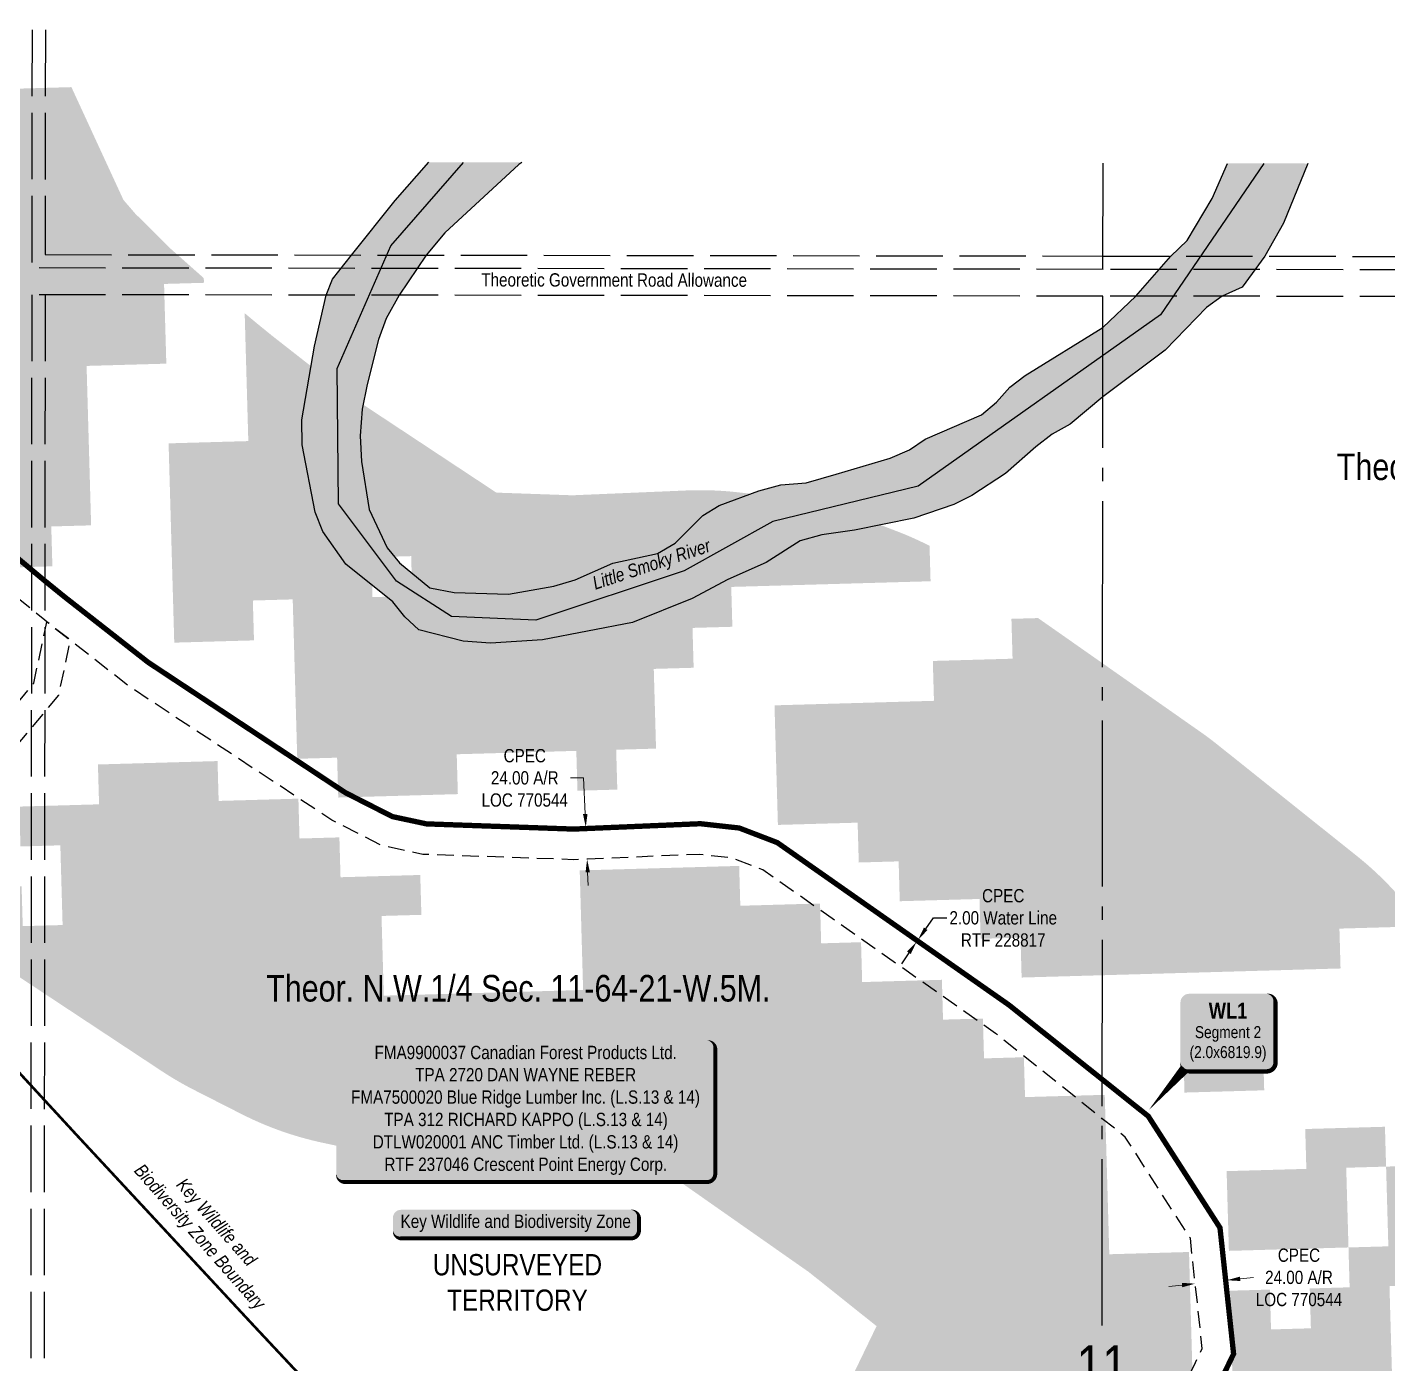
# Model space of a CAD drawing. Extents: x 491537 to 496793, y 6037618 to 6044296.
# Drawn here: x 495078 to 496101, y 6041761 to 6042767 of the extents above; entities that cross this region are included whole.
import ezdxf
from ezdxf.enums import TextEntityAlignment as Align

# ---------------------------------------------------------------- set-up
doc = ezdxf.new("R2010")
doc.units = 0
doc.header["$LTSCALE"] = 5
doc.header["$PDSIZE"] = 0.5
for name, pattern in [('DASHDOT2', [5, 2.5, -1.25, 0, -1.25]), ('DASHED2', [3.75, 2.5, -1.25]), ('foc-ACCESSROAD', [3.75, 2.5, -1.25]), ('foc-QUARTERLINE', [33, 25, -3, 2, -3]), ('foc-UNSURVEYED', [12.5, 10, -2.5]), ('foc-WHEELTRACKS', [2, 0.4, -1.6]), ('PHANTOM', [25, 12.5, -2.5, 2.5, -2.5, 2.5, -2.5])]:
    doc.linetypes.add(name, pattern=pattern)
doc.layers.get('Defpoints').update_dxf_attribs({"color": 9})
for name, color, linetype in [('10', 1, 'Continuous'), ('9', 3, 'Continuous'), ('AS-WILDLIFE', 131, 'DASHDOT2'), ('AS-WILDLIFE-BLOCK', 131, 'Continuous'), ('C-AR', 13, 'foc-ACCESSROAD'), ('C-SYMBOL', 7, 'Continuous'), ('CG-NOTES', 7, 'Continuous'), ('F-AR', 190, 'foc-ACCESSROAD'), ('L-QSEC', 8, 'foc-QUARTERLINE'), ('L-ROAD-T', 7, 'Continuous'), ('L-SECLBL', 7, 'Continuous'), ('L-UNS-T', 3, 'Continuous'), ('L-USEC', 7, 'foc-UNSURVEYED'), ('P-PROPOSED', 10, 'Continuous'), ('P-TEMP-BLUE', 160, 'Continuous'), ('P-TEMP-BLUE-T', 170, 'Continuous'), ('T-WATER', 160, 'Continuous'), ('T-WATER-H', 133, 'Continuous'), ('T-WATER-P3', 160, 'foc-WHEELTRACKS'), ('T-WATER-T', 170, 'Continuous'), ('WETLAND - OPEN WATER', 140, 'PHANTOM'), ('WETLAND - SWAMP - H', 8, 'PHANTOM'), ('WETLAND FEN - H', 43, 'PHANTOM')]:
    doc.layers.add(name, color=color, linetype=linetype)
doc.layers.add('C-AR-T', color=13, linetype='Continuous', lineweight=9)
doc.styles.add('175L', font='ARIALN.TTF', dxfattribs={"height": 20})
doc.styles.add('240', font='ARIALN.TTF', dxfattribs={"height": 30})
doc.styles.add('80', font='ARIALN.TTF', dxfattribs={"height": 10})
doc.styles.add('80CG', font='ARIALN.TTF', dxfattribs={"height": 10})
doc.styles.add('80L', font='ARIALN.TTF', dxfattribs={"height": 10})
doc.styles.add('BOLD', font='ARIALNB.TTF')
doc.styles.add('foc-LtypeFont', font='ARIALN.TTF', dxfattribs={"height": 7.35})
doc.styles.add('SIMPLEX', font='ARIALN.TTF')
doc.linetypes.add('foc-TOPO-flowdirection-NOLINE', pattern='A,0,[">",foc-LtypeFont,S=0.3,R=0,X=0,Y=-0.945],-20,[">",foc-LtypeFont,S=0.3,R=0,X=0,Y=-0.945],0', length=20)
doc.dimstyles.new('Compass 5 000', dxfattribs={"dimscale": 5, "dimtxt": 9, "dimasz": 2, "dimexe": 0.2, "dimexo": 0.0625, "dimgap": 0.5, "dimtad": 0, "dimtih": 1, "dimtoh": 1, "dimzin": 0, "dimdsep": 46, "dimtxsty": '80CG', "dimcen": 0.1, "dimse1": 1, "dimse2": 1, "dimclrd": 256, "dimclrt": 256, "dimaunit": 1, "dimadec": 4, "dimazin": 0, "dimtfac": 0.06, "dimtofl": 0, "dimtmove": 0, "dimatfit": 1, "dimfxl": 0.2, "dimtolj": 1, "dimtzin": 0, "dimlwd": -1, "dimarcsym": 0})

# ---------------------------------------------------------------- blocks, each defined once
blk = doc.blocks.new('L-SECLBL')
at = {"layer": '9', "color": 7}
for p, q in [((-5.1, -27.8), (-12.3, -27.8)), ((20.7, -27.8), (13.5, -27.8))]:
    blk.add_line(p, q, dxfattribs=at)
at = {"layer": '10', "color": 2, "style": 'SIMPLEX'}
blk.add_attdef('SEC', text='', height=30, dxfattribs=at).set_placement((0, 0), align=Align.MIDDLE)
at = {"layer": '10', "color": 5, "style": '80L'}
blk.add_attdef('TWP', text='', height=9.5, dxfattribs=at).set_placement((-14.4, -27.4), align=Align.MIDDLE_RIGHT)
blk.add_attdef('RGE', text='', height=9.5, dxfattribs=at).set_placement((3.6, -27.4), align=Align.MIDDLE_CENTER)
blk.add_attdef('MER', text='', height=9.5, dxfattribs=at).set_placement((23.2, -27.4), align=Align.MIDDLE_LEFT)
blk = doc.blocks.new('*D60')
at = {"layer": 'C-AR-T', "transparency": 16777216}
for p, q in [((495496.6, 6042202), (495486.6, 6042202)), ((495497.8, 6042174.9), (495496.6, 6042202)), ((495499.6, 6042130.9), (495500.1, 6042121))]:
    blk.add_line(p, q, dxfattribs=at)
for points in [[(495499.5, 6042175), (495496.1, 6042174.8), (495498.2, 6042164.9)], [(495501.3, 6042131), (495498, 6042130.9), (495499.2, 6042140.9)]]:
    blk.add_solid(points, dxfattribs=at)
at = {"layer": 'Defpoints', "color": 0, "transparency": 16777216}
for p in [(495490.7, 6042164.6), (495498.2, 6042164.9), (495491.7, 6042140.6)]:
    blk.add_point(p, dxfattribs=at)
at = {"layer": 'C-AR-T', "transparency": 16777216, "insert": (495452.3, 6042202), "char_height": 10, "attachment_point": 5, "style": '80CG'}
blk.add_mtext('\\A1;CPEC\\P24.00 A/R\\PLOC 770544', dxfattribs=at)
blk = doc.blocks.new('*D61')
at = {"layer": 'C-AR-T', "transparency": 16777216}
for p, q in [((495990.3, 6041825.3), (496000.3, 6041826.3)), ((495946.6, 6041820.5), (495936.6, 6041819.5))]:
    blk.add_line(p, q, dxfattribs=at)
for points in [[(495946.4, 6041822.2), (495946.7, 6041818.9), (495956.5, 6041821.6)], [(495990.1, 6041826.9), (495990.5, 6041823.6), (495980.4, 6041824.2)]]:
    blk.add_solid(points, dxfattribs=at)
at = {"layer": 'Defpoints', "color": 0, "transparency": 16777216}
for p in [(495978.4, 6041842.8), (495954.5, 6041840.3), (495980.4, 6041824.2)]:
    blk.add_point(p, dxfattribs=at)
at = {"layer": 'C-AR-T', "transparency": 16777216, "insert": (496034.5, 6041826.3), "char_height": 10, "attachment_point": 5, "style": '80CG'}
blk.add_mtext('\\A1;CPEC\\P24.00 A/R\\PLOC 770544', dxfattribs=at)
blk = doc.blocks.new('*U78')
h = blk.add_hatch(color=255)
edge = h.paths.add_edge_path()
edge.add_line((-86.5, -11.5), (86.5, -11.5))
edge.add_arc((86.5, -5.5), 6, 270, 360)
edge.add_line((92.5, -5.5), (92.5, 4))
edge.add_arc((86.5, 4), 6, 0, 90)
edge.add_line((86.5, 10), (-86.5, 10))
edge.add_arc((-86.5, 4), 6, 90, 180)
edge.add_line((-92.5, 4), (-92.5, -5.5))
edge.add_arc((-86.5, -5.5), 6, 180, 270)
at = {"color": 131, "flags": 128}
blk.add_lwpolyline([(-86.5, -11.5, 3, 3, 0), (86.5, -11.5, 3, 3, 0.414214), (92.5, -5.5, 3, 3, 0), (92.5, 4, 3, 0, 0.414214), (86.5, 10, 0, 0, 0), (-86.5, 10, 0, 0, 0.414214), (-92.5, 4, 0, 0, 0), (-92.5, -5.5, 0, 3, 0.414214)], format="xyseb", close=True, dxfattribs=at)
at = {"color": 131, "style": '80'}
blk.add_attdef('ENTER_TEXT_001', (-36, -5), '', height=10, dxfattribs=at)
blk = doc.blocks.new('*D95')
at = {"layer": 'Defpoints', "color": 0, "transparency": 16777216}
for p in [(495743.9, 6042080.8), (495745.1, 6042082.5), (495748.1, 6042080.3)]:
    blk.add_point(p, dxfattribs=at)
at = {"layer": 'P-TEMP-BLUE-T', "transparency": 16777216}
for p, q in [((495753.8, 6042088.5), (495759.6, 6042096.7)), ((495759.6, 6042096.7), (495769.6, 6042096.7)), ((495741.2, 6042070.5), (495735.5, 6042062.3))]:
    blk.add_line(p, q, dxfattribs=at)
for points in [[(495752.5, 6042089.5), (495755.2, 6042087.6), (495748.1, 6042080.3)], [(495739.8, 6042071.5), (495742.6, 6042069.6), (495746.9, 6042078.7)]]:
    blk.add_solid(points, dxfattribs=at)
at = {"layer": 'P-TEMP-BLUE-T', "transparency": 16777216, "insert": (495812.1, 6042096.7), "char_height": 10, "attachment_point": 5, "style": '80CG'}
blk.add_mtext('\\A1;CPEC\\P2.00 Water Line\\PRTF 228817', dxfattribs=at)
blk = doc.blocks.new('*U119')
h = blk.add_hatch(color=255)
edge = h.paths.add_edge_path()
edge.add_line((-136.5, -54), (136.5, -54))
edge.add_arc((136.5, -48), 6, 270, 360)
edge.add_line((142.5, -48), (142.5, 46.5))
edge.add_arc((136.5, 46.5), 6, 0, 90)
edge.add_line((136.5, 52.5), (-136.5, 52.5))
edge.add_arc((-136.5, 46.5), 6, 90, 180)
edge.add_line((-142.5, 46.5), (-142.5, -48))
edge.add_arc((-136.5, -48), 6, 180, 270)
at = {"color": 44, "flags": 128}
blk.add_lwpolyline([(-136.5, -54, 3, 3, 0), (136.5, -54, 3, 3, 0.414214), (142.5, -48, 3, 3, 0), (142.5, 46.5, 3, 0, 0.414214), (136.5, 52.5, 0, 0, 0), (-136.5, 52.5, 0, 0, 0.414214), (-142.5, 46.5, 0, 0, 0), (-142.5, -48, 0, 3, 0.414214)], format="xyseb", close=True, dxfattribs=at)
at = {"color": 44, "style": '80'}
blk.add_attdef('ENTER_TEXT_001', (-36, -5), '', height=10, dxfattribs=at)

msp = doc.modelspace()

# ---------------------------------------------------------------- hatches: boundary and pattern name
at = {"layer": 'CG-NOTES'}
h = msp.add_hatch(color=254, dxfattribs=at)
edge = h.paths.add_edge_path()
edge.add_line((495951.977, 6041981.287), (496010.247, 6041981.287))
edge.add_arc((496010.247, 6041987.883), 6.597, 270, 360)
edge.add_line((496016.844, 6041987.883), (496016.844, 6042033.063))
edge.add_arc((496010.247, 6042033.063), 6.597, 0, 90)
edge.add_line((496010.247, 6042039.659), (495951.977, 6042039.659))
edge.add_arc((495951.977, 6042033.063), 6.597, 90, 180)
edge.add_line((495945.381, 6042033.063), (495945.381, 6041987.883))
edge.add_arc((495951.977, 6041987.883), 6.597, 180, 270)
at = {"layer": 'T-WATER-H'}
h = msp.add_hatch(color=256, dxfattribs=at)
h.dxf.hatch_style = 1
h.paths.add_polyline_path([(495450.123, 6042664.946), (495447.755, 6042663.356), (495392.201, 6042612.067), (495378.129, 6042595.255), (495357.814, 6042565.115), (495348.044, 6042547.603), (495342.283, 6042531.763), (495333.755, 6042497.993), (495330.123, 6042479.256), (495328.552, 6042459.308), (495329.65, 6042440.114), (495335.342, 6042403.884), (495348.727, 6042375.022), (495358.197, 6042363.716), (495381.004, 6042345.112), (495399.326, 6042341.43), (495440.078, 6042340.239), (495474.283, 6042346.238), (495490.122, 6042350.993), (495518.657, 6042363.427), (495552.248, 6042370.888), (495565.42, 6042378.495), (495586.135, 6042399.476), (495598.454, 6042406.811), (495628.448, 6042417.996), (495644.818, 6042422.434), (495663.921, 6042424.071), (495686.489, 6042430.507), (495727.195, 6042442.426), (495741.707, 6042448.725), (495753.395, 6042456.864), (495795.876, 6042475.014), (495807.074, 6042484.609), (495817.129, 6042495.924), (495828.715, 6042504.663), (495887.092, 6042540.871), (495911.728, 6042564.368), (495938.265, 6042594.501), (495950.422, 6042606.28), (495969.302, 6042637.821), (495980.708, 6042664.237), (496041.051, 6042664.156), (496022.984, 6042619.193), (496008.716, 6042594.417), (495991.71, 6042571.227), (495976.784, 6042564.282), (495965.067, 6042555.829), (495933.827, 6042523.666), (495887.05, 6042488.74), (495862.336, 6042468.165), (495848.984, 6042460.57), (495836.528, 6042451.074), (495813.748, 6042431.061), (495788.435, 6042414.374), (495774.876, 6042407.74), (495744.903, 6042397.278), (495700.193, 6042388.315), (495675.636, 6042384.829), (495659.389, 6042380.453), (495633.96, 6042363.947), (495605.058, 6042351.223), (495578.201, 6042336.874), (495533.385, 6042319.039), (495465.539, 6042305.883), (495426.585, 6042303.407), (495406.087, 6042304.873), (495372.733, 6042313.444), (495362.068, 6042323.175), (495353.188, 6042334.342), (495317.68, 6042362.804), (495300.356, 6042387.291), (495294.778, 6042401.893), (495284.885, 6042452.439), (495284.618, 6042471.306), (495294.109, 6042526.725), (495302.923, 6042565.189), (495307.817, 6042577.078), (495321.914, 6042595.332), (495354.748, 6042636.344), (495380.216, 6042665.039)])
at = {"layer": 'WETLAND - OPEN WATER', "transparency": 33554495}
h = msp.add_hatch(color=256, dxfattribs=at)
h.dxf.hatch_style = 1
edge = h.paths.add_edge_path()
edge.add_line((495323.512, 6042487.611), (495315.925, 6042492.625))
edge.add_line((495315.925, 6042492.625), (495285.406, 6042516.53))
edge.add_line((495285.406, 6042516.53), (495272.704, 6042516.168))
edge.add_line((495272.704, 6042516.168), (495277.819, 6042336.302))
edge.add_line((495277.819, 6042336.302), (495307.797, 6042337.154))
edge.add_line((495307.797, 6042337.154), (495308.65, 6042307.176))
edge.add_line((495308.65, 6042307.176), (495338.628, 6042308.029))
edge.add_line((495338.628, 6042308.029), (495339.48, 6042278.051))
edge.add_line((495339.48, 6042278.051), (495489.369, 6042282.314))
edge.add_line((495489.369, 6042282.314), (495549.325, 6042284.019))
edge.add_line((495549.325, 6042284.019), (495579.303, 6042284.872))
edge.add_line((495579.303, 6042284.872), (495578.45, 6042314.849))
edge.add_line((495578.45, 6042314.849), (495608.428, 6042315.702))
edge.add_line((495608.428, 6042315.702), (495607.576, 6042345.68))
edge.add_line((495607.576, 6042345.68), (495757.465, 6042349.943))
edge.add_line((495757.465, 6042349.943), (495756.707, 6042376.58))
edge.add_arc((495642.677, 6042154.245), 249.871, 62.847675, 68.987646)
edge.add_line((495732.273, 6042387.501), (495703.474, 6042398.563))
edge.add_arc((495613.877, 6042165.307), 249.871, 68.987646, 78.016505)
edge.add_line((495665.758, 6042409.733), (495665.826, 6042407.341))
edge.add_line((495665.826, 6042407.341), (495575.893, 6042404.783))
edge.add_line((495575.893, 6042404.783), (495576.745, 6042374.805))
edge.add_line((495576.745, 6042374.805), (495486.812, 6042372.247))
edge.add_line((495486.812, 6042372.247), (495487.664, 6042342.27))
edge.add_line((495487.664, 6042342.27), (495367.753, 6042338.859))
edge.add_line((495367.753, 6042338.859), (495337.775, 6042338.007))
edge.add_line((495337.775, 6042338.007), (495336.923, 6042367.985))
edge.add_line((495336.923, 6042367.985), (495306.945, 6042367.132))
edge.add_line((495306.945, 6042367.132), (495303.534, 6042487.043))
edge.add_line((495303.534, 6042487.043), (495323.512, 6042487.611))
at = {"layer": 'WETLAND - SWAMP - H', "transparency": 33554495}
h = msp.add_hatch(color=256, dxfattribs=at)
h.dxf.hatch_style = 1
h.paths.add_polyline_path([(495210.943, 6042577.948), (495185.066, 6042600.913), (495180.148, 6042605.813), (495180.213, 6042603.544), (495060.302, 6042600.134), (495059.449, 6042630.112), (494969.516, 6042627.554), (494971.221, 6042567.598), (494911.265, 6042565.893), (494912.118, 6042535.915), (494942.096, 6042536.768), (494943.801, 6042476.812), (494973.779, 6042477.665), (494974.631, 6042447.687), (495004.609, 6042448.54), (495005.462, 6042418.562), (495035.439, 6042419.414), (495036.292, 6042389.437), (495066.27, 6042390.289), (495067.122, 6042360.311), (495097.1, 6042361.164), (495096.247, 6042391.142), (495126.225, 6042391.994), (495122.815, 6042511.906), (495182.771, 6042513.611), (495181.065, 6042573.566), (495211.043, 6042574.419)])
h = msp.add_hatch(color=256, dxfattribs=at)
h.dxf.hatch_style = 1
edge = h.paths.add_edge_path()
edge.add_line((495430.942, 6042416.61), (495323.512, 6042487.611))
edge.add_line((495323.512, 6042487.611), (495303.534, 6042487.043))
edge.add_line((495303.534, 6042487.043), (495306.945, 6042367.132))
edge.add_line((495306.945, 6042367.132), (495366.9, 6042368.837))
edge.add_line((495366.9, 6042368.837), (495367.753, 6042338.859))
edge.add_line((495367.753, 6042338.859), (495487.664, 6042342.27))
edge.add_line((495487.664, 6042342.27), (495486.812, 6042372.247))
edge.add_line((495486.812, 6042372.247), (495576.745, 6042374.805))
edge.add_line((495576.745, 6042374.805), (495575.893, 6042404.783))
edge.add_line((495575.893, 6042404.783), (495665.826, 6042407.341))
edge.add_line((495665.826, 6042407.341), (495665.758, 6042409.733))
edge.add_arc((495613.877, 6042165.307), 249.871, 78.016505, 83.670506)
edge.add_line((495641.425, 6042413.655), (495611.974, 6042416.922))
edge.add_arc((495584.426, 6042168.574), 249.871, 83.670506, 92.42525)
edge.add_line((495573.853, 6042418.221), (495488.098, 6042414.589))
edge.add_line((495488.098, 6042414.589), (495430.942, 6042416.61))
h = msp.add_hatch(color=256, dxfattribs=at)
h.dxf.hatch_style = 1
h.paths.add_polyline_path([(495248.694, 6042305.471), (495188.739, 6042303.766), (495184.476, 6042453.655), (495244.431, 6042455.36), (495247.842, 6042335.449)])
h = msp.add_hatch(color=256, dxfattribs=at)
h.dxf.hatch_style = 1
edge = h.paths.add_edge_path()
edge.add_line((495960.57, 6042236.531), (495838.324, 6042322.24))
edge.add_line((495838.324, 6042322.24), (495818.273, 6042321.67))
edge.add_line((495818.273, 6042321.67), (495819.126, 6042291.692))
edge.add_line((495819.126, 6042291.692), (495759.17, 6042289.987))
edge.add_line((495759.17, 6042289.987), (495760.023, 6042260.009))
edge.add_line((495760.023, 6042260.009), (495640.111, 6042256.599))
edge.add_line((495640.111, 6042256.599), (495642.669, 6042166.665))
edge.add_line((495642.669, 6042166.665), (495702.625, 6042168.37))
edge.add_line((495702.625, 6042168.37), (495703.477, 6042138.393))
edge.add_line((495703.477, 6042138.393), (495733.455, 6042139.245))
edge.add_line((495733.455, 6042139.245), (495734.308, 6042109.267))
edge.add_line((495734.308, 6042109.267), (495794.263, 6042110.972))
edge.add_line((495794.263, 6042110.972), (495795.116, 6042080.995))
edge.add_line((495795.116, 6042080.995), (495825.094, 6042081.847))
edge.add_line((495825.094, 6042081.847), (495825.946, 6042051.869))
edge.add_line((495825.946, 6042051.869), (496065.769, 6042058.69))
edge.add_line((496065.769, 6042058.69), (496064.917, 6042088.667))
edge.add_line((496064.917, 6042088.667), (496124.873, 6042090.373))
edge.add_line((496124.873, 6042090.373), (496125.725, 6042060.395))
edge.add_line((496125.725, 6042060.395), (496146.488, 6042060.985))
edge.add_line((496146.488, 6042060.985), (496132.125, 6042083.33))
edge.add_arc((495921.931, 6041948.222), 249.871, 32.731872, 51.384073)
edge.add_line((496077.875, 6042143.458), (496042.573, 6042171.655))
edge.add_line((496042.573, 6042171.655), (495973.07, 6042227.171))
edge.add_arc((495817.125, 6042031.936), 249.871, 51.38369, 54.965003)
h = msp.add_hatch(color=256, dxfattribs=at)
h.dxf.hatch_style = 1
h.paths.add_polyline_path([(495549.325, 6042284.019), (495551.03, 6042224.063), (495521.052, 6042223.211), (495521.905, 6042193.233), (495491.927, 6042192.38), (495491.075, 6042222.358), (495401.141, 6042219.801), (495401.994, 6042189.823), (495312.06, 6042187.265), (495311.208, 6042217.243), (495281.23, 6042216.39), (495279.525, 6042276.346), (495309.502, 6042277.199), (495310.355, 6042247.221), (495490.222, 6042252.336), (495489.369, 6042282.314)])
h = msp.add_hatch(color=256, dxfattribs=at)
h.dxf.hatch_style = 1
h.paths.add_polyline_path([(495045.376, 6042070.013), (495106.53, 6042029.596), (495105.626, 6042061.386), (495195.559, 6042063.944), (495194.707, 6042093.921), (495224.684, 6042094.774), (495226.389, 6042034.818), (495196.412, 6042033.966), (495198.117, 6041974.01), (495258.072, 6041975.715), (495257.22, 6042005.693), (495317.175, 6042007.398), (495316.323, 6042037.376), (495346.301, 6042038.228), (495344.596, 6042098.184), (495374.573, 6042099.037), (495373.721, 6042129.015), (495313.765, 6042127.309), (495312.913, 6042157.287), (495282.935, 6042156.435), (495282.082, 6042186.412), (495222.127, 6042184.707), (495221.274, 6042214.685), (495131.341, 6042212.128), (495132.193, 6042182.15), (495072.238, 6042180.445), (495073.09, 6042150.467), (495103.068, 6042151.319), (495104.773, 6042091.364), (495074.795, 6042090.511), (495073.943, 6042120.489), (495043.965, 6042119.636)])
h = msp.add_hatch(color=256, dxfattribs=at)
h.dxf.hatch_style = 1
h.paths.add_polyline_path([(496106.83, 6041669.829), (496136.808, 6041670.682), (496137.66, 6041640.704), (496167.638, 6041641.557), (496166.786, 6041671.535), (496136.808, 6041670.682), (496132.545, 6041820.571), (496102.567, 6041819.719)], flags=16)
edge = h.paths.add_edge_path()
edge.add_line((496234.796, 6041795.428), (496225.321, 6041883.214))
edge.add_line((496225.321, 6041883.214), (496130.84, 6041880.527))
edge.add_line((496130.84, 6041880.527), (496129.988, 6041910.505))
edge.add_line((496129.988, 6041910.505), (496100.01, 6041909.653))
edge.add_line((496100.01, 6041909.653), (496101.715, 6041849.697))
edge.add_line((496101.715, 6041849.697), (496071.737, 6041848.844))
edge.add_line((496071.737, 6041848.844), (496072.59, 6041818.866))
edge.add_line((496072.59, 6041818.866), (496042.612, 6041818.014))
edge.add_line((496042.612, 6041818.014), (496043.464, 6041788.036))
edge.add_line((496043.464, 6041788.036), (496013.486, 6041787.184))
edge.add_line((496013.486, 6041787.184), (496012.634, 6041817.161))
edge.add_line((496012.634, 6041817.161), (495982.656, 6041816.309))
edge.add_line((495982.656, 6041816.309), (495986.066, 6041696.397))
edge.add_line((495986.066, 6041696.397), (495926.11, 6041694.692))
edge.add_line((495926.11, 6041694.692), (495924.405, 6041754.648))
edge.add_line((495924.405, 6041754.648), (495954.383, 6041755.501))
edge.add_line((495954.383, 6041755.501), (495951.825, 6041845.434))
edge.add_line((495951.825, 6041845.434), (495891.87, 6041843.729))
edge.add_line((495891.87, 6041843.729), (495888.46, 6041963.641))
edge.add_line((495888.46, 6041963.641), (495828.504, 6041961.936))
edge.add_line((495828.504, 6041961.936), (495738.57, 6041959.378))
edge.add_line((495738.57, 6041959.378), (495739.423, 6041929.4))
edge.add_line((495739.423, 6041929.4), (495679.467, 6041927.695))
edge.add_line((495679.467, 6041927.695), (495677.762, 6041987.651))
edge.add_line((495677.762, 6041987.651), (495707.74, 6041988.503))
edge.add_line((495707.74, 6041988.503), (495706.035, 6042048.459))
edge.add_line((495706.035, 6042048.459), (495705.182, 6042078.437))
edge.add_line((495705.182, 6042078.437), (495675.204, 6042077.584))
edge.add_line((495675.204, 6042077.584), (495674.352, 6042107.562))
edge.add_line((495674.352, 6042107.562), (495614.396, 6042105.857))
edge.add_line((495614.396, 6042105.857), (495613.544, 6042135.835))
edge.add_line((495613.544, 6042135.835), (495493.632, 6042132.425))
edge.add_line((495493.632, 6042132.425), (495496.19, 6042042.491))
edge.add_line((495496.19, 6042042.491), (495497.042, 6042012.513))
edge.add_line((495497.042, 6042012.513), (495527.02, 6042013.366))
edge.add_line((495527.02, 6042013.366), (495528.725, 6041953.41))
edge.add_line((495528.725, 6041953.41), (495498.747, 6041952.558))
edge.add_line((495498.747, 6041952.558), (495499.6, 6041922.58))
edge.add_line((495499.6, 6041922.58), (495469.622, 6041921.727))
edge.add_line((495469.622, 6041921.727), (495469.865, 6041913.179))
edge.add_line((495469.865, 6041913.179), (495480.152, 6041912.815))
edge.add_arc((495488.98, 6042162.531), 249.871, 267.97536, 272.42525)
edge.add_line((495499.553, 6041912.883), (495545.419, 6041914.826))
edge.add_line((495545.419, 6041914.826), (495656.376, 6041837.032))
edge.add_line((495656.376, 6041837.032), (495682.025, 6041837.762))
edge.add_line((495682.025, 6041837.762), (495682.614, 6041817.022))
edge.add_line((495682.614, 6041817.022), (495716.855, 6041789.672))
edge.add_line((495716.855, 6041789.672), (495685.254, 6041724.205))
edge.add_line((495685.254, 6041724.205), (495686.287, 6041687.872))
edge.add_line((495686.287, 6041687.872), (495716.265, 6041688.725))
edge.add_line((495716.265, 6041688.725), (495715.413, 6041718.703))
edge.add_line((495715.413, 6041718.703), (495805.346, 6041721.26))
edge.add_line((495805.346, 6041721.26), (495806.199, 6041691.282))
edge.add_line((495806.199, 6041691.282), (495807.051, 6041661.304))
edge.add_line((495807.051, 6041661.304), (495896.985, 6041663.862))
edge.add_line((495896.985, 6041663.862), (495897.837, 6041633.884))
edge.add_line((495897.837, 6041633.884), (495927.815, 6041634.737))
edge.add_line((495927.815, 6041634.737), (495928.668, 6041604.759))
edge.add_line((495928.668, 6041604.759), (495988.623, 6041606.464))
edge.add_line((495988.623, 6041606.464), (495990.328, 6041546.508))
edge.add_line((495990.328, 6041546.508), (495960.351, 6041545.655))
edge.add_line((495960.351, 6041545.655), (495962.056, 6041485.7))
edge.add_line((495962.056, 6041485.7), (495992.033, 6041486.552))
edge.add_line((495992.033, 6041486.552), (495995.443, 6041366.641))
edge.add_line((495995.443, 6041366.641), (496055.399, 6041368.346))
edge.add_line((496055.399, 6041368.346), (496054.547, 6041398.323))
edge.add_line((496054.547, 6041398.323), (496084.525, 6041399.176))
edge.add_line((496084.525, 6041399.176), (496082.82, 6041459.132))
edge.add_line((496082.82, 6041459.132), (496052.842, 6041458.279))
edge.add_line((496052.842, 6041458.279), (496051.989, 6041488.257))
edge.add_line((496051.989, 6041488.257), (496022.011, 6041487.405))
edge.add_line((496022.011, 6041487.405), (496020.306, 6041547.36))
edge.add_line((496020.306, 6041547.36), (496050.284, 6041548.213))
edge.add_line((496050.284, 6041548.213), (496046.874, 6041668.124))
edge.add_line((496046.874, 6041668.124), (496076.852, 6041668.977))
edge.add_line((496076.852, 6041668.977), (496081.115, 6041519.088))
edge.add_line((496081.115, 6041519.088), (496141.07, 6041520.793))
edge.add_line((496141.07, 6041520.793), (496139.365, 6041580.748))
edge.add_line((496139.365, 6041580.748), (496173.613, 6041581.722))
edge.add_line((496173.613, 6041581.722), (496211.395, 6041659.996))
edge.add_arc((495986.367, 6041768.615), 249.871, 334.233838, 366.160103)
edge = h.paths.add_edge_path(flags=17)
edge.add_line((496186.268, 6041999.097), (496165.426, 6042031.522))
edge.add_line((496165.426, 6042031.522), (496156.556, 6042031.269))
edge.add_line((496156.556, 6042031.269), (496159.113, 6041941.336))
edge.add_line((496159.113, 6041941.336), (496189.091, 6041942.188))
edge.add_line((496189.091, 6041942.188), (496189.944, 6041912.21))
edge.add_line((496189.944, 6041912.21), (496221.072, 6041913.096))
edge.add_arc((495976.074, 6041863.989), 249.871, 11.333891, 32.731872)
h = msp.add_hatch(color=256, dxfattribs=at)
h.dxf.hatch_style = 1
h.paths.add_polyline_path([(496008.371, 6041967.051), (495948.415, 6041965.346), (495947.563, 6041995.324), (496007.519, 6041997.029)], flags=17)
h = msp.add_hatch(color=256, dxfattribs=at)
h.dxf.hatch_style = 1
h.paths.add_polyline_path([(496100.01, 6041909.653), (496070.032, 6041908.8), (496071.737, 6041848.844), (495981.803, 6041846.287), (495980.098, 6041906.243), (496040.054, 6041907.948), (496039.202, 6041937.925), (496099.157, 6041939.631)], flags=17)
at = {"layer": 'WETLAND FEN - H', "transparency": 33554495}
h = msp.add_hatch(color=256, dxfattribs=at)
h.dxf.hatch_style = 1
h.paths.add_polyline_path([(495121.139, 6042700.49), (495111.409, 6042721.595), (495026.913, 6042719.192), (495027.766, 6042689.215), (494937.833, 6042686.657), (494936.127, 6042746.612), (494906.15, 6042745.76), (494907.002, 6042715.782), (494877.024, 6042714.929), (494878.73, 6042654.974), (494908.707, 6042655.826), (494910.413, 6042595.871), (494940.39, 6042596.723), (494941.243, 6042566.746), (494971.221, 6042567.598), (494969.516, 6042627.554), (495059.449, 6042630.112), (495060.302, 6042600.134), (495180.213, 6042603.544), (495180.148, 6042605.813), (495159.328, 6042626.554), (495150.505, 6042636.799), (495135.051, 6042670.315)])
h = msp.add_hatch(color=256, dxfattribs=at)
h.dxf.hatch_style = 1
h.paths.add_polyline_path([(495285.406, 6042516.53), (495262.312, 6042534.619), (495250.296, 6042544.386), (495241.695, 6042551.568), (495244.431, 6042455.36), (495247.842, 6042335.449), (495277.819, 6042336.302), (495272.704, 6042516.168)])
h = msp.add_hatch(color=256, dxfattribs=at)
h.dxf.hatch_style = 1
h.paths.add_polyline_path([(495277.819, 6042336.302), (495307.797, 6042337.154), (495308.65, 6042307.176), (495338.628, 6042308.029), (495339.48, 6042278.051), (495489.369, 6042282.314), (495490.222, 6042252.336), (495310.355, 6042247.221), (495309.502, 6042277.199), (495279.525, 6042276.346)])
h = msp.add_hatch(color=256, dxfattribs=at)
h.dxf.hatch_style = 1
h.paths.add_polyline_path([(495940.299, 6042250.744), (495909.686, 6042272.207), (495910.765, 6042234.294), (495940.742, 6042235.147)])
h = msp.add_hatch(color=256, dxfattribs=at)
h.dxf.hatch_style = 1
h.paths.add_polyline_path([(495656.376, 6041837.032), (495666.085, 6041830.225), (495682.614, 6041817.022), (495682.025, 6041837.762)])
edge = h.paths.add_edge_path()
edge.add_line((495685.254, 6041724.205), (495671.079, 6041694.839))
edge.add_arc((495896.107, 6041586.22), 249.871, 154.233838, 187.505286)
edge.add_line((495648.377, 6041553.582), (495650.582, 6041536.846))
edge.add_line((495650.582, 6041536.846), (495750.506, 6041539.688))
edge.add_line((495750.506, 6041539.688), (495746.243, 6041689.577))
edge.add_line((495746.243, 6041689.577), (495806.199, 6041691.282))
edge.add_line((495806.199, 6041691.282), (495805.346, 6041721.26))
edge.add_line((495805.346, 6041721.26), (495715.413, 6041718.703))
edge.add_line((495715.413, 6041718.703), (495716.265, 6041688.725))
edge.add_line((495716.265, 6041688.725), (495686.287, 6041687.872))
edge.add_line((495686.287, 6041687.872), (495685.254, 6041724.205))
edge = h.paths.add_edge_path()
edge.add_line((495106.53, 6042029.596), (495179.237, 6041981.543))
edge.add_arc((495317.009, 6042190.001), 249.871, 236.538878, 243.032487)
edge.add_line((495203.696, 6041967.299), (495239.123, 6041949.274))
edge.add_arc((495352.436, 6042171.975), 249.871, 243.032487, 257.908651)
edge.add_line((495300.095, 6041927.647), (495325.91, 6041922.117))
edge.add_arc((495378.25, 6042166.445), 249.871, 257.908651, 267.97536)
edge.add_line((495369.423, 6041916.73), (495469.865, 6041913.179))
edge.add_line((495469.865, 6041913.179), (495469.622, 6041921.727))
edge.add_line((495469.622, 6041921.727), (495499.6, 6041922.58))
edge.add_line((495499.6, 6041922.58), (495498.747, 6041952.558))
edge.add_line((495498.747, 6041952.558), (495528.725, 6041953.41))
edge.add_line((495528.725, 6041953.41), (495527.02, 6042013.366))
edge.add_line((495527.02, 6042013.366), (495497.042, 6042012.513))
edge.add_line((495497.042, 6042012.513), (495496.19, 6042042.491))
edge.add_line((495496.19, 6042042.491), (495346.301, 6042038.228))
edge.add_line((495346.301, 6042038.228), (495316.323, 6042037.376))
edge.add_line((495316.323, 6042037.376), (495317.175, 6042007.398))
edge.add_line((495317.175, 6042007.398), (495257.22, 6042005.693))
edge.add_line((495257.22, 6042005.693), (495258.072, 6041975.715))
edge.add_line((495258.072, 6041975.715), (495198.117, 6041974.01))
edge.add_line((495198.117, 6041974.01), (495196.412, 6042033.966))
edge.add_line((495196.412, 6042033.966), (495226.389, 6042034.818))
edge.add_line((495226.389, 6042034.818), (495224.684, 6042094.774))
edge.add_line((495224.684, 6042094.774), (495194.707, 6042093.921))
edge.add_line((495194.707, 6042093.921), (495195.559, 6042063.944))
edge.add_line((495195.559, 6042063.944), (495105.626, 6042061.386))
edge.add_line((495105.626, 6042061.386), (495106.53, 6042029.596))
h = msp.add_hatch(color=256, dxfattribs=at)
h.dxf.hatch_style = 1
h.paths.add_polyline_path([(495765.991, 6042050.164), (495766.843, 6042020.186), (495796.821, 6042021.039), (495797.673, 6041991.061), (495827.651, 6041991.913), (495828.504, 6041961.936), (495738.57, 6041959.378), (495739.423, 6041929.4), (495679.467, 6041927.695), (495677.762, 6041987.651), (495707.74, 6041988.503), (495706.035, 6042048.459)])

# ---------------------------------------------------------------- linework, layer by layer
at = {"layer": 'AS-WILDLIFE', "const_width": 2, "flags": 128}
msp.add_lwpolyline([(494156.47, 6043001.803), (494202.551, 6042948.843), (494331.171, 6042802.226), (494460.381, 6042656.128), (494590.181, 6042510.554), (494720.568, 6042365.505), (494851.54, 6042220.984), (494983.094, 6042076.994), (495115.229, 6041933.536), (495247.942, 6041790.613), (495381.232, 6041648.228), (495515.096, 6041506.381), (495649.532, 6041365.077), (495784.537, 6041224.317), (495920.109, 6041084.103), (496056.247, 6040944.438), (496192.949, 6040805.325), (496330.211, 6040666.764), (496468.031, 6040528.759), (496606.408, 6040391.313), (496745.34, 6040254.426), (496791.125, 6040209.677)], dxfattribs=at)
at = {"layer": 'C-AR', "flags": 128}
msp.add_lwpolyline([(495378.497, 6042168.437), (495488.973, 6042164.531), (495584.426, 6042168.574), (495613.877, 6042165.307), (495642.677, 6042154.245), (495817.125, 6042031.936), (495886.629, 6041976.419), (495921.931, 6041948.222), (495976.074, 6041863.989), (495986.367, 6041768.615), (495982.271, 6041760.124), (495898.167, 6041585.889), (495913.524, 6041469.328), (495953.507, 6041315.547), (495972.063, 6041281.351), (496246.719, 6041140.57), (496241.103, 6041039.578), (496236.434, 6040955.622), (496225.551, 6040759.932), (496224.176, 6040735.206), (496214.893, 6040568.263), (496214.225, 6040556.282), (496192.019, 6040556.312), (496190.187, 6040556.314), (496212.43, 6040955.654), (496221.933, 6041126.3), (495954.524, 6041263.344), (495936.571, 6041296.427), (495931.576, 6041305.632), (495931.012, 6041306.672), (495889.919, 6041464.722), (495886.238, 6041492.665), (495873.432, 6041589.865), (495886.338, 6041616.603), (495955.633, 6041760.161), (495961.764, 6041772.865), (495952.817, 6041855.778), (495903.87, 6041931.926), (495886.604, 6041945.717), (495806.349, 6042009.822), (495631.299, 6042132.901), (495608.157, 6042141.791), (495583.606, 6042144.512), (495489.057, 6042140.509), (495375.537, 6042144.523), (495345.017, 6042151.06), (495307.131, 6042170.336), (495155.731, 6042270.212), (495110.442, 6042305.686), (495092.902, 6042319.424), (495091.377, 6042320.622), (495061.242, 6042345.097), (495054.661, 6042350.443), (494997.123, 6042401.532), (494958.616, 6042439.892), (494917.876, 6042487.195), (494881.669, 6042565.722), (494867.756, 6042595.897), (494847.068, 6042640.776), (494733.144, 6042857.6), (494595.391, 6042947.075), (494631.859, 6042952.009), (494751.477, 6042874.316), (494868.625, 6042651.4), (494894.226, 6042595.866), (494908.138, 6042565.691), (494938.281, 6042500.317), (494976.221, 6042456.265), (495013.819, 6042418.809), (495061.273, 6042376.694), (495070.217, 6042368.758), (495091.408, 6042351.531), (495106.457, 6042339.299), (495169.764, 6042289.712), (495318.016, 6042191.731), (495353.109, 6042173.875), (495378.497, 6042168.437)], close=True, dxfattribs=at)
at = {"layer": 'CG-NOTES', "color": 1, "true_color": 0xff1414, "flags": 128}
msp.add_lwpolyline([(495951.977, 6041981.287, 3.298, 3.298, 0), (496010.247, 6041981.287, 3.298, 3.298, 0.41421356), (496016.844, 6041987.883, 3.298, 3.298, 0), (496016.844, 6042033.063, 3.298, 0, 0.41421356), (496010.247, 6042039.659, 0, 0, 0), (495951.977, 6042039.659, 0, 0, 0.41421356), (495945.381, 6042033.063, 0, 0, 0), (495945.381, 6041987.883, 0, 3.298, 0.41421356)], format="xyseb", close=True, dxfattribs=at)
msp.add_lwpolyline([(495921.439, 6041952.045, 0, 7.496, 0), (495948.751, 6041983.343, 0, 0, 0)], format="xyseb", dxfattribs=at)
at = {"layer": 'F-AR', "flags": 128}
msp.add_lwpolyline([(494730.12, 6042018.466), (494663.927, 6041979.025), (494659.117, 6041976.16), (494644.599, 6041967.509), (494534.296, 6041980.821), (494415.229, 6041966.298), (494320.352, 6042045.493), (494333.186, 6042060.883), (494421.513, 6041987.22), (494534.283, 6042000.971), (494640.231, 6041988.185), (494645.04, 6041991.05), (494752.951, 6042055.34), (494908.493, 6042063.09), (495061.144, 6042246.754), (495083.121, 6042273.196), (495091.369, 6042312.177), (495092.902, 6042319.424), (495110.442, 6042305.686), (495101.667, 6042264.215), (495091.308, 6042251.753), (495061.113, 6042215.422), (494918.262, 6042043.547), (494758.889, 6042035.607), (494730.12, 6042018.466)], close=True, dxfattribs=at)
at = {"layer": 'L-QSEC'}
for p, q in [((495887.122, 6042584.518), (495887.187, 6042664.361)), ((495886.479, 6041790.244), (495887.106, 6042564.412))]:
    msp.add_line(p, q, dxfattribs=at)
at = {"layer": 'L-USEC'}
for p, q in [((495082.389, 6043389.751), (495081.589, 6042585.596)), ((495092.442, 6043389.731), (495091.651, 6042595.636)), ((495091.651, 6042595.636), (495887.13, 6042594.571)), ((495887.13, 6042594.571), (496692.661, 6042593.495)), ((495887.133, 6042584.518), (495081.589, 6042585.596)), ((496692.654, 6042583.442), (495887.133, 6042584.518)), ((495081.568, 6042565.49), (495080.767, 6041761.342)), ((495887.106, 6042564.412), (495081.568, 6042565.49)), ((495091.621, 6042565.476), (495090.82, 6041761.322)), ((496692.642, 6042563.336), (495887.106, 6042564.412))]:
    msp.add_line(p, q, dxfattribs=at)
at = {"layer": 'P-PROPOSED', "const_width": 3.998, "flags": 128}
msp.add_lwpolyline([(495060.621, 6042375.937), (495090.772, 6042350.76), (495105.833, 6042338.518), (495169.179, 6042288.901), (495317.513, 6042190.866), (495352.772, 6042172.925), (495378.374, 6042167.441), (495488.976, 6042163.531), (495584.392, 6042167.572), (495613.639, 6042164.328), (495642.204, 6042153.356), (495816.526, 6042031.136), (495886.006, 6041975.638), (495921.179, 6041947.544), (495975.105, 6041863.647), (495985.343, 6041768.792), (495897.137, 6041586.054)], dxfattribs=at)
at = {"layer": 'P-TEMP-BLUE', "linetype": 'DASHED2'}
for points in [[(495896.107, 6041586.22), (495984.319, 6041768.969), (495974.137, 6041863.305), (495920.427, 6041946.865), (495815.926, 6042030.335), (495641.73, 6042152.467), (495613.401, 6042163.349), (495584.358, 6042166.57), (495488.98, 6042162.531), (495378.25, 6042166.445), (495352.436, 6042171.975), (495317.009, 6042190.001), (495168.595, 6042288.089), (495105.21, 6042337.736), (495069.267, 6042367.415)], [(495070.217, 6042368.758), (495106.457, 6042339.299), (495169.764, 6042289.712), (495318.016, 6042191.731), (495353.109, 6042173.875), (495378.497, 6042168.437), (495488.973, 6042164.531), (495584.426, 6042168.574), (495613.877, 6042165.307), (495642.677, 6042154.245), (495817.125, 6042031.936), (495921.931, 6041948.222), (495976.074, 6041863.989), (495986.367, 6041768.615), (495898.167, 6041585.889)]]:
    msp.add_lwpolyline(points, dxfattribs=at)
at = {"layer": 'T-WATER'}
for points in [[(496041.051, 6042664.156), (496022.984, 6042619.193), (496008.716, 6042594.417), (495991.71, 6042571.227), (495976.784, 6042564.282), (495965.067, 6042555.829), (495933.827, 6042523.666), (495887.05, 6042488.74), (495862.336, 6042468.165), (495848.984, 6042460.57), (495836.528, 6042451.074), (495813.748, 6042431.061), (495788.435, 6042414.374), (495774.876, 6042407.74), (495744.903, 6042397.278), (495700.193, 6042388.315), (495675.636, 6042384.829), (495659.389, 6042380.453), (495633.96, 6042363.947), (495605.058, 6042351.223), (495578.201, 6042336.874), (495533.385, 6042319.039), (495465.539, 6042305.883), (495426.585, 6042303.407), (495406.087, 6042304.873), (495372.733, 6042313.444), (495362.068, 6042323.175), (495353.188, 6042334.342), (495317.68, 6042362.804), (495300.356, 6042387.291), (495294.778, 6042401.893), (495284.885, 6042452.439), (495284.618, 6042471.306), (495294.109, 6042526.725), (495302.923, 6042565.189), (495307.817, 6042577.078), (495321.914, 6042595.332), (495354.748, 6042636.344), (495380.216, 6042665.039)], [(495450.123, 6042664.946), (495447.755, 6042663.356), (495392.201, 6042612.067), (495378.129, 6042595.255), (495357.814, 6042565.115), (495348.044, 6042547.603), (495342.283, 6042531.763), (495333.755, 6042497.993), (495330.123, 6042479.256), (495328.552, 6042459.308), (495329.65, 6042440.114), (495335.342, 6042403.884), (495348.727, 6042375.022), (495358.197, 6042363.716), (495381.004, 6042345.112), (495399.326, 6042341.43), (495440.078, 6042340.239), (495474.283, 6042346.238), (495490.122, 6042350.993), (495518.657, 6042363.427), (495552.248, 6042370.888), (495565.42, 6042378.495), (495586.135, 6042399.476), (495598.454, 6042406.811), (495628.448, 6042417.996), (495644.818, 6042422.434), (495663.921, 6042424.071), (495686.489, 6042430.507), (495727.195, 6042442.426), (495741.707, 6042448.725), (495753.395, 6042456.864), (495795.876, 6042475.014), (495807.074, 6042484.609), (495817.129, 6042495.924), (495828.715, 6042504.663), (495887.092, 6042540.871), (495911.728, 6042564.368), (495938.265, 6042594.501), (495950.422, 6042606.28), (495969.302, 6042637.821), (495980.708, 6042664.237)]]:
    msp.add_lwpolyline(points, dxfattribs=at)
at = {"layer": 'T-WATER-P3', "linetype": 'foc-TOPO-flowdirection-NOLINE', "flags": 128}
msp.add_lwpolyline([(496008.163, 6042664.2), (495930.453, 6042550.283), (495748.086, 6042421.46), (495638.878, 6042394.953), (495572.08, 6042357.843), (495460.752, 6042320.734), (495397.136, 6042323.384), (495355.785, 6042349.891), (495312.314, 6042408.206), (495311.253, 6042509.992), (495351.544, 6042602.236), (495406.342, 6042665.004)], dxfattribs=at)

# ---------------------------------------------------------------- block references
at = {"layer": 'AS-WILDLIFE-BLOCK'}
ref = msp.add_blockref('*U78', (495445.701, 6041867.16), dxfattribs=at)
ref.add_attrib('ENTER_TEXT_001', 'Key Wildlife and Biodiversity Zone', (495358.927, 6041863.544), dxfattribs={"layer": '0', "color": 131, "height": 10, "style": '80'})
at = {"layer": 'L-SECLBL'}
ref = msp.add_blockref('*U119', (495453.03, 6041952.096), dxfattribs=at)
ref.add_attrib('ENTER_TEXT_001', 'FMA9900037 Canadian Forest Products Ltd.', (495339.364, 6041990.519), dxfattribs={"layer": '0', "color": 44, "height": 10, "style": '80'})
ref.add_attrib('ENTER_TEXT_002', 'TPA 2720 DAN WAYNE REBER', (495369.899, 6041973.811), dxfattribs={"layer": '0', "color": 44, "height": 10, "style": '80'})
ref.add_attrib('ENTER_TEXT_003', 'FMA7500020 Blue Ridge Lumber Inc. (L.S.13 & 14)', (495321.71, 6041956.967), dxfattribs={"layer": '0', "color": 44, "height": 10, "style": '80'})
ref.add_attrib('ENTER_TEXT_004', 'TPA 312 RICHARD KAPPO (L.S.13 & 14)', (495346.598, 6041940.123), dxfattribs={"layer": '0', "color": 44, "height": 10, "style": '80'})
ref.add_attrib('ENTER_TEXT_005', 'DTLW020001 ANC Timber Ltd. (L.S.13 & 14)', (495338.023, 6041923.279), dxfattribs={"layer": '0', "color": 44, "height": 10, "style": '80'})
ref.add_attrib('ENTER_TEXT_006', 'RTF 237046 Crescent Point Energy Corp.', (495346.744, 6041906.435), dxfattribs={"layer": '0', "color": 44, "height": 10, "style": '80'})
at = {"layer": 'L-SECLBL', "xscale": 0.999485, "yscale": 0.999485, "zscale": 0.999485}
msp.add_blockref('L-SECLBL', (495886.455, 6041760.26), dxfattribs=at).add_auto_attribs({'SEC': '11', 'TWP': '64', 'RGE': '21', 'MER': '5'})

# ---------------------------------------------------------------- texts
at = {"layer": 'AS-WILDLIFE', "insert": (495213.261, 6041861.552), "char_height": 10, "attachment_point": 5, "rotation": 311.489801, "style": '240'}
msp.add_mtext_dynamic_manual_height_columns('{\\fArial Narrow|b0|i1|c0|p34;Key Wildlife and\\PBiodiversity Zone Boundary}', width=173.10184, gutter_width=45, heights=[0], dxfattribs=at)
at = {"layer": 'C-SYMBOL', "color": 3, "style": '175L'}
for s, p in [('Theor. N.E.1/4 Sec. 11-64-21-W.5M.', (496249.39, 6042420.031)), ('Theor. N.W.1/4 Sec. 11-64-21-W.5M.', (495447.464, 6042027.822))]:
    msp.add_text(s, height=19.9897, dxfattribs=at).set_placement(p, align=Align.BOTTOM_CENTER)
at = {"layer": 'CG-NOTES', "color": 1, "true_color": 0xff1414}
for s, insert, char_height, attachment_point, style in [('WL1', (495981.155, 6042026.871), 11.9938, 5, 'BOLD'), ('Segment 2\\P(2.0x6819.9)', (495981.155, 6042015.295), 8.99536, 2, '80')]:
    msp.add_mtext(s, dxfattribs=dict(at, insert=insert, char_height=char_height, attachment_point=attachment_point, style=style))
at = {"layer": 'L-ROAD-T', "style": '80L'}
msp.add_text('Theoretic Government Road Allowance', height=9.99485, rotation=359.930483, dxfattribs=at).set_placement((495519.511, 6042576.543), align=Align.MIDDLE_CENTER)
at = {"layer": 'L-UNS-T', "color": 3, "insert": (495446.816, 6041822.415), "char_height": 16, "attachment_point": 5, "style": '80L'}
msp.add_mtext_dynamic_manual_height_columns('UNSURVEYED TERRITORY', width=126.41375, gutter_width=47.5, heights=[0], dxfattribs=at)
at = {"layer": 'T-WATER-T', "linetype": 'Continuous', "insert": (495501.983, 6042352.873), "char_height": 10, "attachment_point": 1, "rotation": 18.434847, "style": '80L'}
msp.add_mtext_dynamic_manual_height_columns('\\pi0.241;{\\fArial Narrow|b0|i1|c0|p34;Little Smoky River}', width=93.40832, gutter_width=50, heights=[0], dxfattribs=at)

# ---------------------------------------------------------------- dimensions: what is measured, and where the dimension line sits
at = {"layer": 'C-AR-T'}
dim = msp.add_linear_dim(base=(495498.211, 6042164.922), p1=(495491.702, 6042140.621), p2=(495490.687, 6042164.604), angle=92.42525, text='CPEC\\P24.00 A/R\\PLOC 770544', dimstyle='Compass 5 000', dxfattribs=at)
dim.commit()
dim.dimension.update_dxf_attribs({"geometry": '*D60', "text_midpoint": (495452.348, 6042202.036), "dimtype": 161})
dim = msp.add_aligned_dim(p1=(495954.49, 6041840.268), p2=(495978.356, 6041842.844), distance=-18.754, text='CPEC\\P24.00 A/R\\PLOC 770544', dimstyle='Compass 5 000', dxfattribs=at)
dim.commit()
dim.dimension.update_dxf_attribs({"geometry": '*D61', "text_midpoint": (496034.543, 6041826.344)})
at = {"layer": 'P-TEMP-BLUE-T'}
dim = msp.add_aligned_dim(p1=(495743.904, 6042080.831), p2=(495745.052, 6042082.468), distance=-3.714, text='CPEC\\P2.00 Water Line\\PRTF 228817', dimstyle='Compass 5 000', dxfattribs=at)
dim.commit()
dim.dimension.update_dxf_attribs({"geometry": '*D95', "text_midpoint": (495812.105, 6042096.712)})

doc.saveas('drawing.dxf')
